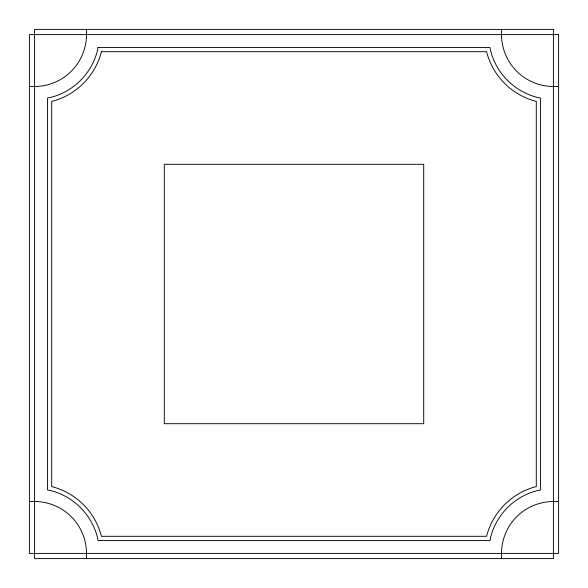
<?xml version="1.0" encoding="UTF-8"?>
<svg xmlns="http://www.w3.org/2000/svg" width="588" height="588" viewBox="0 0 588 588"><rect width="100%" height="100%" fill="white"/><g stroke="black" fill="none" stroke-linecap="round" stroke-linejoin="round"><path stroke-width="0.88" d="M29.4 86.473L34.589 86.473A51.884 51.884 0 0 0 86.473 34.589L86.473 29.4M558.6 86.473L553.411 86.473A51.884 51.884 0 0 1 501.527 34.589L501.527 29.4M29.4 501.527L34.589 501.527A51.884 51.884 0 0 1 86.473 553.411L86.473 558.6M558.6 501.527L553.411 501.527A51.884 51.884 0 0 0 501.527 553.411L501.527 558.6M97.99 47.562L97.233 51.377A64.856 64.856 0 0 1 51.377 97.233L47.562 97.99L47.562 490.01L51.377 490.767A64.856 64.856 0 0 1 97.233 536.624L97.99 540.438L490.01 540.438L490.767 536.624A64.856 64.856 0 0 1 536.624 490.767L540.438 490.01L540.438 97.99L536.624 97.233A64.856 64.856 0 0 1 490.767 51.377L490.01 47.562L97.99 47.562M101.386 51.707L101.239 52.45A69.002 69.002 0 0 1 52.45 101.239L51.707 101.386L51.707 486.614L52.45 486.761A69.002 69.002 0 0 1 101.239 535.55L101.386 536.293L486.614 536.293L486.761 535.55A69.002 69.002 0 0 1 535.55 486.761L536.293 486.614L536.293 101.386L535.55 101.239A69.002 69.002 0 0 1 486.761 52.45L486.614 51.707L101.386 51.707M553.411 29.4L34.589 29.4L34.589 558.6L553.411 558.6L553.411 29.4M558.6 34.589L29.4 34.589L29.4 553.411L558.6 553.411L558.6 34.589M423.705 164.295L164.295 164.295L164.295 423.705L423.705 423.705L423.705 164.295"/></g></svg>
